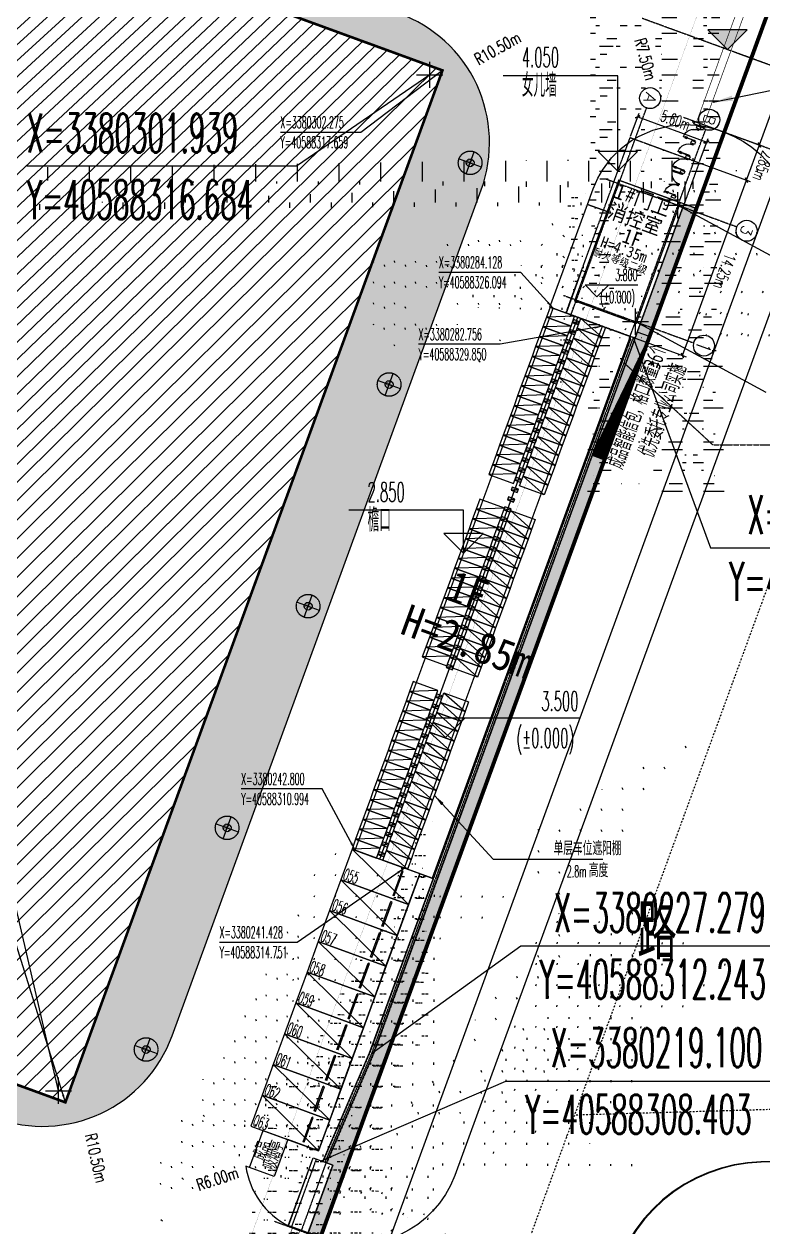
# Model space of a CAD drawing. Extents: x 40587130176 to 40589176181, y 3379490076 to 3381196839.
# Drawn here: x 40588285750 to 40588342097, y 3380214061 to 3380305809 of the extents above; entities that cross this region are included whole.
import ezdxf
from ezdxf.enums import TextEntityAlignment as Align

# ---------------------------------------------------------------- set-up
doc = ezdxf.new("R2010")
doc.units = 0
doc.header["$LTSCALE"] = 10
for name, pattern in [('10平面$0$DOTE', [2.42, 2, -0.2, 0.02, -0.2]), ('CENTER', [50.8, 31.75, -6.35, 6.35, -6.35]), ('DASH', [0.35, 0.25, -0.1]), ('DASHDOT', [25.4, 12.7, -6.35, 0, -6.35]), ('DOTE', [2.42, 2, -0.2, 0.02, -0.2])]:
    doc.linetypes.add(name, pattern=pattern)
for name, color, linetype in [('0-HX', 1, 'Continuous'), ('00绿地$0$A-车位', 253, 'Continuous'), ('10平面$0$A-AXIS-DOTE', 14, '10平面$0$DOTE'), ('A-AXIS-D', 1, 'Continuous'), ('A-AXIS-DOTE', 14, 'DOTE'), ('A-AXIS-DP', 126, 'Continuous'), ('A-Car', 155, 'Continuous'), ('A-CURTAIN', 84, 'Continuous'), ('A-FIRE-TEXT', 61, 'Continuous'), ('A-HATCH-1', 252, 'Continuous'), ('A-LIN-Dot', 163, 'DASH'), ('A-LIN-V', 9, 'Continuous'), ('A-SFCE', 30, 'Continuous'), ('A-建筑提资施工单位', 211, 'Continuous'), ('AS-WALL', 40, 'Continuous'), ('AXIS_TEXT', 7, 'Continuous'), ('DIM_LEAD', 3, 'Continuous'), ('JT-路缘石线', 5, 'Continuous'), ('JT-道路中心线', 1, 'DASHDOT'), ('JT-道路名称', 7, 'Continuous'), ('JT-道路红线', 7, 'Continuous'), ('PUB_TEXT', 7, 'Continuous'), ('建-尺寸', 3, 'Continuous'), ('建-引出', 3, 'Continuous'), ('建-文字', 7, 'Continuous'), ('建-标高', 3, 'Continuous'), ('建筑物控制线', 7, 'Continuous'), ('总-坐标', 3, 'Continuous'), ('总-标高', 3, 'Continuous')]:
    doc.layers.add(name, color=color, linetype=linetype)
doc.styles.add('_TCH_AXIS', font='COMPLEX', dxfattribs={"bigfont": 'GBCBIG'})
doc.styles.add('_TCH_DIM', font='SIMPLEX', dxfattribs={"width": 0.7, "bigfont": 'GBCBIG'})
doc.styles.add('A-DIM', font='SIMPLEX', dxfattribs={"bigfont": 'GBCBIG'})
doc.styles.add('A-DIM_T3', font='SIMPLEX', dxfattribs={"width": 0.6, "bigfont": 'GBCBIG'})
doc.styles.add('A-STANDARD', font='SIMPLEX', dxfattribs={"width": 0.7, "bigfont": 'GBCBIG'})
doc.styles.add('note_txt', font='arial.ttf', dxfattribs={"width": 0.75})
doc.styles.get("Standard").update_dxf_attribs({"font": 'GBENOR', "width": 0.7, "bigfont": 'GBCBIG'})
doc.styles.add('黑体', font='simhei.ttf', dxfattribs={"width": 0.9})
doc.dimstyles.new('A-DIM-300', dxfattribs={"dimscale": 300, "dimtxt": 2.975, "dimasz": 1, "dimexe": 1, "dimexo": 1, "dimgap": 1, "dimtad": 1, "dimlfac": 0.001, "dimzin": 0, "dimdsep": 46, "dimtxsty": 'A-DIM_T3', "dimblk": 'ARCHTICK', "dimcen": 0.09, "dimclrt": 7, "dimazin": 2, "dimtfac": 1, "dimtix": 1, "dimtmove": 2, "dimatfit": 3, "dimfxl": 0, "dimtolj": 1, "dimtzin": 0, "dimarcsym": 0})
pattern_1 = [(20, (440.1, 194.2), (956.276, 2050.7404), [240, -48, 64, -48, 240, -960]), (20, (348.5, 212), (956.276, 2050.7404), [160, -120, 240, -120, 160, -800]), (20, (655.9, 1004.9), (956.276, 2050.7404), [200, -80, 200, -1120]), (20, (-205.4, 1032), (956.276, 2050.7404), [80, -160, 80, -1280]), (110, (-55, 1086.7), (-2050.7404, 956.276), [144, -1456]), (110, (724.4, 348.8), (-2050.7404, 956.276), [160, -1440]), (110, (881.4, 1087), (-2050.7404, 956.276), [160, -1440]), (65, (925.3, 404.9), (-547.2322, 1503.5082), [160, -2102.7417]), (155, (534.4, 262.6), (-1503.5082, -547.2322), [160, -2102.7417]), (83.43495, (877.5, 396), (-547.23223, 1503.5082), [160, -3417.7088]), (95.963757, (799.57, 376.15), (-547.23223, 1503.50819), [160, -6436.969]), (95.963757, (956.55, 1114.36), (-547.23223, 1503.50819), [128, -6468.969]), (95.963757, (-24.93, 1097.67), (-547.23223, 1503.50819), [112, -6484.969]), (124.036243, (649.2, 321.43), (-547.23223, 1503.50819), [160, -6436.969]), (124.036243, (806.2, 1059.64), (-547.23223, 1503.50819), [128, -6468.969]), (124.036243, (-85.07, 1075.8), (-547.23223, 1503.50819), [112, -6484.969]), (136.56505, (576.8, 286.55), (-547.23223, 1503.5082), [160, -3417.7069])]

# ---------------------------------------------------------------- blocks, each defined once
blk = doc.blocks.new('GGRrrrr')
at = {"layer": 'A-CURTAIN'}
h = blk.add_hatch(dxfattribs=at)
h.set_pattern_fill('草坪或沼泽', color=256, scale=400, angle=20)
h.set_pattern_definition(pattern_1)
h.paths.add_polyline_path([(1393117, 618301), (1393293, 540880), (1330517, 532867), (1241738, 527103), (1161599, 521246), (1240383, 783372), (1244595, 797110), (1261186, 852563), (1335771, 847453), (1355485, 842595), (1380777, 840862), (1392640, 828900), (1392845, 738250), (1391845, 738248), (1391806, 755448), (1391306, 755447), (1391786, 764448), (1391641, 828487), (1380333, 839890), (1355330, 841603), (1335616, 846462), (1261915, 851511), (1245552, 796820), (1241340, 783081), (1162975, 522349), (1241669, 528100), (1330421, 533862), (1392291, 541761), (1392117, 618299)])
h.paths.add_polyline_path([(1393076, 636451), (1392076, 636448), (1392063, 641998), (1391564, 641997), (1392042, 650998), (1391887, 720048), (1392887, 720051)])
h = blk.add_hatch(dxfattribs=at)
h.set_pattern_fill('草坪或沼泽', color=256, scale=400, angle=20)
h.set_pattern_definition([(20, (440.1, 194.2), (956.276, 2050.7404), [240, -48, 64, -48, 240, -960]), (20, (348.5, 212), (956.276, 2050.7404), [160, -120, 240, -120, 160, -800]), (20, (655.9, 1004.9), (956.276, 2050.7404), [200, -80, 200, -1120]), (20, (-205.4, 1032), (956.276, 2050.7404), [80, -160, 80, -1280]), (110, (-55, 1086.7), (-2050.7404, 956.276), [144, -1456]), (110, (724.4, 348.8), (-2050.7404, 956.276), [160, -1440]), (110, (881.4, 1087), (-2050.7404, 956.276), [160, -1440]), (65, (925.3, 404.9), (-547.2322, 1503.5082), [160, -2102.7417]), (155, (534.4, 262.6), (-1503.5082, -547.2322), [160, -2102.7417]), (83.43495, (877.5, 396), (-547.23223, 1503.5082), [160, -3417.7088]), (95.963757, (799.57, 376.15), (-547.23223, 1503.50819), [160, -6436.969]), (95.963757, (956.55, 1114.36), (-547.23223, 1503.50819), [128, -6468.969]), (95.963757, (-24.93, 1097.67), (-547.23223, 1503.50819), [112, -6484.969]), (124.036243, (649.2, 321.43), (-547.23223, 1503.50819), [160, -6436.969]), (124.036243, (806.2, 1059.64), (-547.23223, 1503.50819), [128, -6468.969]), (124.036243, (-85.07, 1075.8), (-547.23223, 1503.50819), [112, -6484.969]), (136.56505, (576.8, 286.55), (-547.23223, 1503.5082), [160, -3417.7069])])
edge = h.paths.add_edge_path()
edge.add_line((1391003, 755446), (1391034, 755969))
edge.add_line((1391034, 755969), (1391485, 764440))
edge.add_line((1391485, 764440), (1391241, 828322))
edge.add_line((1391241, 828322), (1380155, 839501))
edge.add_line((1380155, 839501), (1355268, 841206))
edge.add_line((1355268, 841206), (1335554, 846065))
edge.add_line((1335554, 846065), (1262206, 851090))
edge.add_line((1262206, 851090), (1173161, 554852))
edge.add_line((1173161, 554852), (1173522, 554880))
edge.add_line((1173522, 554880), (1259299, 840247))
edge.add_line((1259299, 840247), (1260664, 840250))
edge.add_line((1260664, 840250), (1260651, 845748))
edge.add_line((1260651, 845748), (1335651, 845918))
edge.add_line((1335651, 845918), (1335664, 840421))
edge.add_line((1335664, 840421), (1342663, 840437))
edge.add_line((1342663, 840437), (1342657, 843434))
edge.add_line((1342657, 843434), (1345657, 843441))
edge.add_line((1345657, 843441), (1345664, 840444))
edge.add_line((1345664, 840444), (1365660, 840489))
edge.add_line((1365660, 840489), (1374552, 839873))
edge.add_arc((1367358, 824128), 17311, 5.58026, 65.44235, ccw=False)
edge.add_line((1384586, 825812), (1385553, 825812))
edge.add_line((1385553, 825812), (1390247, 825823))
edge.add_line((1390247, 825823), (1390405, 755445))
edge.add_line((1390405, 755445), (1391003, 755446))
h = blk.add_hatch(dxfattribs=at)
h.set_pattern_fill('草坪或沼泽', color=256, scale=400, angle=20)
h.set_pattern_definition(pattern_1)
edge = h.paths.add_edge_path()
edge.add_arc((1358470, 639473), 3001, 181.0991, 270.12457)
edge.add_line((1358477, 636472), (1366676, 636491))
edge.add_arc((1366652, 646991), 10500, 270.12997, 0.12997)
edge.add_line((1377152, 647014), (1376996, 715714))
edge.add_arc((1366496, 715690), 10500, 0.12997, 90.12997)
edge.add_line((1366473, 726190), (1358273, 726172))
edge.add_arc((1358280, 723171), 3001, 90.13576, 179.16125)
edge.add_line((1355280, 723215), (1371080, 723251))
edge.add_line((1371080, 723251), (1371270, 639451))
edge.add_line((1371270, 639451), (1355470, 639415))
h = blk.add_hatch(dxfattribs=at)
h.set_pattern_fill('草坪或沼泽', color=256, scale=400, angle=20)
h.set_pattern_definition(pattern_1)
h.paths.add_polyline_path([(1386312, 709135), (1385011, 709132), (1384992, 717482), (1386593, 717486), (1386604, 712588), (1386304, 712587)])
h = blk.add_hatch(dxfattribs=at)
h.set_pattern_fill('草坪或沼泽', color=256, scale=400, angle=20)
h.set_pattern_definition(pattern_1)
edge = h.paths.add_edge_path()
edge.add_arc((1391170, 642458), 6012, 208.01, 263.36815)
edge.add_line((1390476, 636486), (1390464, 641995))
edge.add_line((1390464, 641995), (1391264, 641997))
edge.add_line((1391264, 641997), (1391743, 651004))
edge.add_line((1391743, 651004), (1391711, 665148))
edge.add_line((1391711, 665148), (1390611, 665145))
edge.add_line((1390611, 665145), (1390662, 642645))
edge.add_line((1390662, 642645), (1388162, 642639))
edge.add_line((1388162, 642639), (1388169, 639639))
edge.add_line((1388169, 639639), (1385862, 639634))
at = {"layer": 'A-HATCH-1'}
h = blk.add_hatch(dxfattribs=at)
h.set_pattern_fill('EARTH', color=256, scale=500, angle=20.20026)
h.set_pattern_definition([(20.200256636, (-36923192475.8, -17186905227.2), (941.687654134, 2038.022782515), [1587.5, -1587.5]), (20.200256636, (-36923192681.4, -17186904668.5), (941.687654134, 2038.022782515), [1587.5, -1587.5]), (20.200256636, (-36923192887, -17186904109.8), (941.687654134, 2038.022782515), [1587.5, -1587.5]), (110.200256636, (-36923192769.2, -17186903855), (-2038.022782515, 941.687654134), [1587.5, -1587.5]), (110.200256636, (-36923192210.5, -17186903649.5), (-2038.022782515, 941.687654134), [1587.5, -1587.5]), (110.200256636, (-36923191651.8, -17186903443.9), (-2038.022782515, 941.687654134), [1587.5, -1587.5])])
h.paths.add_polyline_path([(1384992, 717482), (1384990, 718732), (1385043, 719640), (1385156, 720323), (1385486, 721434), (1385938, 722400), (1386458, 723206), (1386875, 723723), (1387699, 724520), (1388780, 725268), (1389896, 725787), (1391022, 726105), (1392078, 726238), (1392872, 726240), (1392887, 720051), (1386587, 720036), (1386593, 717486)])
at = {"layer": 'A-CURTAIN'}
blk.add_lwpolyline([(1355470, 639415, 0.409241), (1358477, 636472), (1366676, 636491, 0.414214), (1377152, 647014), (1376996, 715714, 0.414214), (1366473, 726190), (1358273, 726172, 0.409241), (1355280, 723215), (1371080, 723251), (1371270, 639451)], format="xyb", close=True, dxfattribs=at)
for points in [[(1393076, 636451), (1392076, 636448), (1392063, 641998), (1391564, 641997), (1392042, 650998), (1391887, 720048), (1392887, 720051)], [(1386312, 709135), (1385011, 709132), (1384992, 717482), (1386593, 717486), (1386604, 712588), (1386304, 712587)]]:
    blk.add_lwpolyline(points, close=True, dxfattribs=at)
blk.add_lwpolyline([(1385862, 639634, 0.246355), (1390476, 636486), (1390464, 641995), (1391264, 641997), (1391743, 651004), (1391711, 665148), (1390611, 665145), (1390662, 642645), (1388162, 642639), (1388169, 639639), (1385862, 639634)], format="xyb", dxfattribs=at)
at = {"layer": 'A-HATCH-1'}
blk.add_lwpolyline([(1384992, 717482), (1384990, 718732), (1385043, 719640), (1385156, 720323), (1385486, 721434), (1385938, 722400), (1386458, 723206), (1386875, 723723), (1387699, 724520), (1388780, 725268), (1389896, 725787), (1391022, 726105), (1392078, 726238), (1392872, 726240), (1392887, 720051), (1386587, 720036), (1386593, 717486)], close=True, dxfattribs=at)
blk = doc.blocks.new('建筑-停车位-2400x5300')
blk.add_lwpolyline([(-50, 200), (-50, -5300), (2450, -5300), (2450, 200)], close=True)
for points in [[(2450, 200), (-50, -5300)], [(200, -3954), (2200, -3954)], [(200, -4054), (200, -3954)], [(200, -4054), (2200, -4054)], [(2200, -4054), (2200, -3954)]]:
    blk.add_lwpolyline(points)
blk = doc.blocks.new('G$C29A62568')
at = {"layer": 'A-Car', "extrusion": (7.12586e-08, 1.93674e-07, 1), "rotation": 69.79996271005484}
for p in [(40588309406.088257, 3380240605.250135, 3546.928726), (40588308542.841148, 3380238259.018136, 3546.92821), (40588307679.594177, 3380235912.78614, 3546.927694), (40588306816.347412, 3380233566.554037, 3546.927178), (40588305953.100357, 3380231220.322042, 3546.926663), (40588305089.853416, 3380228874.090049, 3546.926147), (40588304226.606369, 3380226527.858053, 3546.925631), (40588303363.359482, 3380224181.626024, 3546.925115), (40588302500.112389, 3380221835.394014, 3546.924599)]:
    blk.add_blockref('建筑-停车位-2400x5300', p, dxfattribs=at)
blk = doc.blocks.new('555555555555555-M')
at = {"layer": 'A-LIN-V'}
h = blk.add_hatch(dxfattribs=at)
h.set_pattern_fill('ANSI31', color=256, scale=0.2, angle=212.69321)
h.set_pattern_definition([(45, (0, 0), (-0.2245064, 0.2245064), [])])
h.paths.add_polyline_path([(-149.819, -516.053), (-149.819, -515.053), (-159.819, -515.053), (-159.819, -516.053)])
blk.add_lwpolyline([(-149.819, -516.053), (-149.819, -515.053), (-159.819, -515.053), (-159.819, -516.053), (-149.819, -516.053)], dxfattribs=at)
at = {"layer": 'PUB_TEXT', "width": 0.7}
for s, height, p in [('成品智能信包，格口数量≥', 1.32222, (-160.096, -517.647)), ('36', 1.3125, (-152.011, -517.647)), ('个', 1.322, (-150.939, -517.647)), ('优先委托专业公司实施', 1.3222, (-158.468, -519.572))]:
    blk.add_text(s, height=height, dxfattribs=at).set_placement(p)
blk = doc.blocks.new('gfctuc')
blk.add_lwpolyline([(2035210, 4060000), (2035210, 4059500), (2035460, 4059500), (2035460, 4060000)], close=True)
blk.add_lwpolyline([(2035210, 4060000), (2035460, 4059500)])
at = {"layer": 'A-FIRE-TEXT', "style": 'note_txt', "width": 0.75}
blk.add_text('充电桩', height=139.2, rotation=270, dxfattribs=at).set_placement((2035260, 4059973))
blk = doc.blocks.new('00绿地$0$G$C40593B0A')
at = {"layer": '00绿地$0$A-车位'}
blk.add_lwpolyline([(-1560, 590), (-760, 590), (-760, -1410), (-1560, -1410)], close=True, dxfattribs=at)
blk.add_lwpolyline([(-760, 590), (-1560, -1410)], dxfattribs=at)
blk = doc.blocks.new('G$CD8C487B3')
at = {"layer": 'A-LIN-V'}
blk.add_lwpolyline([(-830, 1420), (1170, 1420), (1170, -1580), (-830, -1580)], close=True, dxfattribs=at)
at = {"layer": '建-文字', "style": 'A-STANDARD', "width": 0.7}
for s, p in [('成品', (131, -771)), ('吸烟亭', (1076, -1171))]:
    blk.add_text(s, height=1057.8, rotation=90, dxfattribs=at).set_placement(p)
blk = doc.blocks.new('entry01')
at = {"layer": 'A-AXIS-D'}
for points in [[(0, 2.121), (2.121, 0), (0, -2.121)], [(-0.7, -1.25), (-0.3, -1.25), (-0.3, 1.25), (-0.7, 1.25)]]:
    blk.add_hatch(color=20, dxfattribs=at).paths.add_polyline_path(points)
at = {"layer": 'A-AXIS-D', "color": 20}
blk.add_lwpolyline([(0, 2.121), (2.121, 0), (0, -2.121), (0, 2.121)], dxfattribs=at)
blk.add_lwpolyline([(-0.7, -1.25), (-0.3, -1.25), (-0.3, 1.25), (-0.7, 1.25)], close=True, dxfattribs=at)
blk = doc.blocks.new('_ArchTick')
at = {"color": 0, "linetype": 'ByBlock', "const_width": 0.4}
blk.add_lwpolyline([(-0.5, -0.5), (0.5, 0.5)], dxfattribs=at)
blk = doc.blocks.new('*D755')
at = {"layer": 'Defpoints', "color": 0}
for p in [(105697, -705082), (110050, -705082), (105697, -719332)]:
    blk.add_point(p, dxfattribs=at)
at = {"layer": '建-尺寸', "color": 0, "lineweight": -2}
for p, q in [((105997, -705082), (110350, -705082)), ((110050, -719332), (110050, -705082)), ((105997, -719332), (110350, -719332))]:
    blk.add_line(p, q, dxfattribs=at)
at = {"layer": '建-尺寸', "color": 0, "lineweight": -2, "xscale": 300, "yscale": 300, "zscale": 300}
for p, rotation in [((110050, -705082), 90.00000001584644), ((110050, -719332), 270.0000000158465)]:
    blk.add_blockref('_ArchTick', p, dxfattribs=dict(at, rotation=rotation))
at = {"layer": '建-尺寸', "color": 7, "insert": (110875, -712207), "char_height": 892.5, "attachment_point": 5, "rotation": 270, "style": 'A-DIM_T3'}
blk.add_mtext('\\A1;14.25m', dxfattribs=at)
blk = doc.blocks.new('*D756')
at = {"layer": 'Defpoints', "color": 0}
for p in [(105697, -702232), (110050, -702232), (105697, -705082)]:
    blk.add_point(p, dxfattribs=at)
at = {"layer": '建-尺寸', "color": 0, "lineweight": -2}
for p, q in [((105997, -702232), (110350, -702232)), ((110050, -705082), (110050, -702232)), ((105997, -705082), (110350, -705082))]:
    blk.add_line(p, q, dxfattribs=at)
at = {"layer": '建-尺寸', "color": 0, "lineweight": -2, "xscale": 300, "yscale": 300, "zscale": 300}
for p, rotation in [((110050, -702232), 90.00000001584637), ((110050, -705082), 270.0000000158464)]:
    blk.add_blockref('_ArchTick', p, dxfattribs=dict(at, rotation=rotation))
at = {"layer": '建-尺寸', "color": 7, "insert": (110875, -703657), "char_height": 892.5, "attachment_point": 5, "rotation": 270, "style": 'A-DIM_T3'}
blk.add_mtext('\\A1;2.85m', dxfattribs=at)
blk = doc.blocks.new('*D757')
at = {"layer": 'Defpoints', "color": 0}
for p in [(105697, -696232), (110050, -696232), (105697, -702232)]:
    blk.add_point(p, dxfattribs=at)
at = {"layer": '建-尺寸', "color": 0, "lineweight": -2}
for p, q in [((105997, -696232), (110350, -696232)), ((110050, -702232), (110050, -696232)), ((105997, -702232), (110350, -702232))]:
    blk.add_line(p, q, dxfattribs=at)
at = {"layer": '建-尺寸', "color": 0, "lineweight": -2, "xscale": 300, "yscale": 300, "zscale": 300}
for p, rotation in [((110050, -696232), 90.00000001584642), ((110050, -702232), 270.0000000158464)]:
    blk.add_blockref('_ArchTick', p, dxfattribs=dict(at, rotation=rotation))
at = {"layer": '建-尺寸', "color": 7, "insert": (110875, -699232), "char_height": 892.5, "attachment_point": 5, "rotation": 270, "style": 'A-DIM_T3'}
blk.add_mtext('\\A1;6.00m', dxfattribs=at)
blk = doc.blocks.new('*D758')
at = {"layer": 'Defpoints', "color": 0}
for p in [(105697, -690232), (110050, -690232), (105697, -696232)]:
    blk.add_point(p, dxfattribs=at)
at = {"layer": '建-尺寸', "color": 0, "lineweight": -2}
for p, q in [((105997, -690232), (110350, -690232)), ((110050, -696232), (110050, -690232)), ((105997, -696232), (110350, -696232))]:
    blk.add_line(p, q, dxfattribs=at)
at = {"layer": '建-尺寸', "color": 0, "lineweight": -2, "xscale": 300, "yscale": 300, "zscale": 300}
for p, rotation in [((110050, -690232), 90.00000001584647), ((110050, -696232), 270.0000000158465)]:
    blk.add_blockref('_ArchTick', p, dxfattribs=dict(at, rotation=rotation))
at = {"layer": '建-尺寸', "color": 7, "insert": (110875, -693232), "char_height": 892.5, "attachment_point": 5, "rotation": 270, "style": 'A-DIM_T3'}
blk.add_mtext('\\A1;6.00m', dxfattribs=at)
blk = doc.blocks.new('*D759')
at = {"layer": 'Defpoints', "color": 0}
for p in [(106197, -703400), (100597, -705278), (106197, -705278)]:
    blk.add_point(p, dxfattribs=at)
at = {"layer": '建-尺寸', "color": 0, "lineweight": -2}
for p, q in [((100597, -704978), (100597, -703100)), ((100597, -703400), (106197, -703400)), ((106197, -704978), (106197, -703100))]:
    blk.add_line(p, q, dxfattribs=at)
at = {"layer": '建-尺寸', "color": 0, "lineweight": -2, "xscale": 300, "yscale": 300, "zscale": 300, "rotation": 180}
blk.add_blockref('_ArchTick', (100597, -703400), dxfattribs=at)
at = {"layer": '建-尺寸', "color": 0, "lineweight": -2, "xscale": 300, "yscale": 300, "zscale": 300}
blk.add_blockref('_ArchTick', (106197, -703400), dxfattribs=at)
at = {"layer": '建-尺寸', "color": 7, "insert": (103397, -702654), "char_height": 892.5, "attachment_point": 5, "style": 'A-DIM_T3'}
blk.add_mtext('\\A1;5.60m', dxfattribs=at)
blk = doc.blocks.new('DOOR2DLIB$SYSLIB$00000111')
at = {"color": 0}
for p, q in [((0.459, 0.917), (0.418, 0.917)), ((0.418, 0.917), (0.418, 0.081)), ((0.459, 0.081), (0.459, 0.917)), ((-0.5, -0.002), (-0.5, 0.081)), ((-0.5, 0.081), (-0.459, 0.081)), ((-0.459, 0.081), (-0.459, 0.039)), ((-0.459, 0.039), (-0.418, 0.039)), ((-0.418, 0.039), (-0.418, -0.002)), ((0.418, 0.782), (0.383, 0.782)), ((0.383, 0.782), (0.383, 0.624)), ((0.418, 0.624), (0.383, 0.624)), ((0.418, 0.081), (0.459, 0.081)), ((0.418, 0.039), (0.418, -0.002)), ((0.459, 0.039), (0.418, 0.039)), ((0.494, 0.782), (0.459, 0.782)), ((0.494, 0.624), (0.459, 0.624)), ((0.459, 0.081), (0.459, 0.039)), ((0.5, 0.081), (0.459, 0.081)), ((0.494, 0.782), (0.494, 0.624)), ((0.5, -0.002), (0.5, 0.081)), ((-0.418, -0.002), (-0.5, -0.002)), ((-0.5, -0.002), (-0.5, -0.002)), ((0.418, -0.002), (0.5, -0.002)), ((0.5, -0.002), (0.5, -0.002))]:
    blk.add_line(p, q, dxfattribs=at)
blk.add_arc((0.418, 0.081), 0.836, 90, 182.82638, dxfattribs=at)
blk = doc.blocks.new('55555555555555555555555555555')
at = {"layer": '建-文字', "style": 'A-STANDARD', "width": 0.494118}
for s, p in [('055', (40588310013, 3380240592)), ('056', (40588309155, 3380238244)), ('057', (40588308297, 3380235896)), ('058', (40588307440, 3380233548)), ('059', (40588306582, 3380231199)), ('060', (40588305724, 3380228851)), ('061', (40588304866, 3380226503)), ('062', (40588304008, 3380224155)), ('063', (40588303150, 3380221807))]:
    blk.add_text(s, height=892.5, rotation=339.92971, dxfattribs=at).set_placement(p)
blk = doc.blocks.new('G$C8544DC05')
at = {"layer": 'A-AXIS-DOTE'}
for points in [[(0, -1.95), (0, -1.05)], [(-0.45, -1.5), (0.45, -1.5)]]:
    blk.add_lwpolyline(points, dxfattribs=at)
at = {"layer": 'A-LIN-V', "linetype": 'DASH', "ltscale": 0.001}
blk.add_circle((0, -1.5), 0.45, dxfattribs=at)
at = {"layer": 'A-LIN-V'}
blk.add_circle((0, -1.5), 0.15, dxfattribs=at)
at = {"layer": '建-文字', "style": 'A-STANDARD', "width": 0.7}
blk.add_text('路灯', height=0.1763, dxfattribs=at).set_placement((-0.121, -1.58))
blk = doc.blocks.new('66666666666666666666')
at = {"layer": 'DIM_LEAD'}
blk.add_hatch(color=256, dxfattribs=at).paths.add_polyline_path([(105616.667, -700380), (106997.278, -699760.393), (106786.705, -699420.307)], flags=17)
at = {"layer": 'A-AXIS-D'}
for centre in [(100997.131, -701734.923), (105797.131, -701734.923), (111381.887, -708712.04), (111331.887, -718057.04)]:
    blk.add_circle(centre, 800, dxfattribs=at)
at = {"layer": 'A-AXIS-DOTE'}
for p, q in [((117391.352, -696232.039), (98332.869, -696232.039)), ((100997.131, -719489.923), (100997.131, -702480)), ((105797.131, -719489.923), (105797.131, -702480)), ((99963.932, -708682.039), (110582.449, -708682.039)), ((99963.932, -718132.039), (110535.41, -718132.039))]:
    blk.add_line(p, q, dxfattribs=at)
at = {"layer": 'A-LIN-Dot'}
blk.add_lwpolyline([(100597.131, -719332.039), (100597.131, -705082.039), (106197.131, -705082.039), (106197.131, -719332.039)], close=True, dxfattribs=at)
at = {"layer": 'A-LIN-V'}
blk.add_lwpolyline([(105697.131, -690231.704), (104797.131, -690231.704)], dxfattribs=at)
at = {"layer": 'A-LIN-V', "linetype": 'DASH', "ltscale": 2, "const_width": 50}
for points in [[(104946.667, -690231.704), (104946.667, -702231.704)], [(105546.667, -690231.704), (105546.667, -702231.704)]]:
    blk.add_lwpolyline(points, dxfattribs=at)
at = {"layer": 'A-LIN-V'}
for points in [[(104797.131, -702431.704), (104797.131, -702231.704), (105697.131, -702231.704), (105697.131, -702431.704)], [(105097.131, -702681.704), (105097.131, -702481.704), (105397.131, -702481.704), (105397.131, -702681.704)], [(105097.131, -703881.704), (105097.131, -703681.704), (105397.131, -703681.704), (105397.131, -703881.704)], [(105097.131, -705081.704), (105097.131, -704881.704), (105397.131, -704881.704), (105397.131, -705081.704)], [(105097.131, -706281.704), (105097.131, -706081.704), (105397.131, -706081.704), (105397.131, -706281.704)], [(105097.131, -708281.704), (105097.131, -708081.704), (105397.131, -708081.704), (105397.131, -708281.704)]]:
    blk.add_lwpolyline(points, close=True, dxfattribs=at)
at = {"layer": 'AS-WALL', "color": 20, "const_width": 100}
blk.add_lwpolyline([(100897.131, -708431.697), (105897.131, -708431.697), (105897.131, -718231.697), (100897.131, -718231.697)], close=True, dxfattribs=at)
at = {"layer": 'DIM_LEAD'}
for p, q in [((105616.667, -700380), (111333.944, -696840)), ((111333.944, -696840), (121626.323, -696840))]:
    blk.add_line(p, q, dxfattribs=at)
at = {"layer": 'A-AXIS-D', "xscale": -999.9999999999998, "yscale": 1000, "zscale": 1000, "rotation": 0.1495342307373651}
blk.add_blockref('entry01', (114031.352, -696232.039), dxfattribs=at)
at = {"layer": 'A-LIN-V', "zscale": 100}
for p, xscale, yscale, rotation in [((105310.287, -703181.704), 1000.000008912118, -1000.000008912118, 270.0000007138132), ((105310.287, -704381.155), 1001.098882521298, -1001.098882521298, 270.0000005714799), ((105310.287, -705581.872), 999.664715706611, -999.664715706611, 270.0000004354633), ((105310.287, -706731.704), 899.999995989863, 899.999995989863, 89.9999995548852), ((105310.287, -707631.704), 900.0000175571807, -900.0000175571807, 270.0000005736524)]:
    blk.add_blockref('DOOR2DLIB$SYSLIB$00000111', p, dxfattribs=dict(at, xscale=xscale, yscale=yscale, rotation=rotation))
at = {"layer": 'A-AXIS-DP', "color": 7, "style": 'A-DIM_T3', "width": 0.6}
blk.add_text('1', height=1120, rotation=269.99999993, dxfattribs=at).set_placement((110791.538, -717877.313))
at = {"layer": 'AXIS_TEXT', "style": '_TCH_AXIS'}
for s, rotation, width, p, p2 in [('A', 270.00000186, 0.944444, (100561.874, -701382.572), (100561.874, -702087.274)), ('B', 270.00000062, 1, (105361.874, -701382.572), (105361.874, -702087.274)), ('3', 270.00000062, 1.214286, (110933.501, -708359.133), (110933.501, -709063.835))]:
    blk.add_text(s, height=870.514, rotation=rotation, dxfattribs=dict(at, width=width)).set_placement(p, p2, align=Align.FIT)
at = {"layer": 'DIM_LEAD', "color": 7, "style": '_TCH_DIM', "width": 0.7}
blk.add_text('移动门轨道', height=1762.963, dxfattribs=at).set_placement((117134.657, -696315))
at = {"layer": '建-文字', "style": '黑体', "width": 0.9}
for s, height, p in [('#', 1143.058, (101776.487, -709764.874)), ('门卫', 1143.0579, (102516.264, -709764.874)), ('消控室', 1143.0579, (100977.955, -711361.523)), ('1F', 1143.0579, (102667.685, -712786.262)), ('H=4.35m', 857.2935, (101248.394, -713692.325)), ('耐火等级二级', 571.529, (100938.388, -714473.392))]:
    blk.add_text(s, height=height, dxfattribs=at).set_placement(p)
at = {"layer": '建-尺寸'}
for base, p1, p2, picture, middle in [((110049.98, -690231.704), (105697.132, -696232.039), (105697.132, -690231.704), '*D758', (110874.98, -693231.871)), ((110049.98, -696232.039), (105697.132, -702231.704), (105697.132, -696232.039), '*D757', (110874.98, -699231.871)), ((110049.98, -702231.704), (105697.132, -705082.039), (105697.132, -702231.704), '*D756', (110874.98, -703656.872)), ((110049.98, -705082.039), (105697.132, -719331.697), (105697.132, -705082.039), '*D755', (110874.98, -712206.868))]:
    dim = blk.add_linear_dim(base=base, p1=p1, p2=p2, angle=90.00000002, dimstyle='A-DIM-300', override={"dimpost": 'm'}, dxfattribs=at)
    dim.commit()
    dim.dimension.update_dxf_attribs({"geometry": picture, "text_midpoint": middle, "dimtype": 161, "text_rotation": 270.00000002})
dim = blk.add_aligned_dim(p1=(100597.131, -705277.961), p2=(106196.662, -705277.961), distance=1877.961, dimstyle='A-DIM-300', override={"dimpost": 'm'}, dxfattribs=at)
dim.commit()
dim.dimension.update_dxf_attribs({"geometry": '*D759', "text_midpoint": (103396.897, -702653.75)})
blk = doc.blocks.new('00总图-C')
at = {"layer": 'A-AXIS-DOTE'}
blk.add_hatch(color=8, dxfattribs=at).paths.add_polyline_path([(40588331496.716362, 3380279976.585305), (40588332462.636139, 3380278811.682229), (40588332734.106987, 3380279105.456936)], flags=17)
at = {"layer": 'A-HATCH-1'}
h = blk.add_hatch(dxfattribs=at)
h.set_pattern_fill('ANSI31', color=8, scale=600)
h.set_pattern_definition([(45, (0, 0), (-673.51920908, 673.51920908), [])])
h.paths.add_polyline_path([(40588140496.068047, 3380277785.006165), (40588146540.460449, 3380294328.662395), (40588189424.896797, 3380349126.363404), (40588317658.966476, 3380302274.746078), (40588288901.096779, 3380223563.724436)])
at = {"layer": '建-引出'}
blk.add_hatch(color=8, dxfattribs=at).paths.add_polyline_path([(40588317044.70842, 3380246977.468142), (40588317565.584137, 3380246233.76891), (40588317742.243301, 3380246396.223651)], flags=17)
at = {"layer": '建-标高'}
blk.add_hatch(color=8, dxfattribs=at).paths.add_polyline_path([(40588339402.667053, 3380303859.118065), (40588340902.667053, 3380305359.118065), (40588337902.667053, 3380305359.118065)], flags=17)
at = {"layer": '总-坐标'}
for points in [[(40588317658.966476, 3380302274.746077), (40588317132.349541, 3380301976.292339), (40588317228.944122, 3380301848.740439)], [(40588326093.571587, 3380284128.084446), (40588325752.773293, 3380284628.340931), (40588325633.607353, 3380284521.572597)], [(40588329850.450684, 3380282755.610234), (40588329245.666389, 3380282730.39125), (40588329273.401817, 3380282572.813504)], [(40588310993.973373, 3380242800.101885), (40588310779.222137, 3380243366.036456), (40588310638.444572, 3380243289.999122)], [(40588314750.852463, 3380241427.627673), (40588314212.190788, 3380241151.505159), (40588314303.355171, 3380241020.017305)], [(40588288901.096718, 3380223563.724452), (40588288798.870087, 3380224160.339696), (40588288646.122932, 3380224112.712977)]]:
    blk.add_hatch(color=8, dxfattribs=at).paths.add_polyline_path(points, flags=17)
at = {"color": 8, "linetype": 'DASH', "ltscale": 3, "const_width": 300}
blk.add_lwpolyline([(40588374373.70446, 3380393980.898591), (40588367371.557808, 3380409302.927993), (40588344233.506393, 3380419662.492842), (40588327409.831779, 3380431029.725266), (40588259176.227432, 3380461579.853973), (40588224457.898903, 3380415266.100388), (40588215760.938667, 3380403827.430825), (40588051310.197769, 3380185028.900704), (40588128542.398903, 3380162853.200386), (40588213851.098892, 3380137607.100389), (40588275532.998894, 3380123451.400389)], close=True, dxfattribs=at)
at = {"layer": '0-HX', "color": 8, "linetype": 'CENTER', "ltscale": 0.2}
blk.add_line((40588275533, 3380123451.4), (40588374373.705582, 3380393980.898193), dxfattribs=at)
blk.add_lwpolyline([(40588374373.70446, 3380393980.898591), (40588367371.557808, 3380409302.927993), (40588344233.506393, 3380419662.492842), (40588327409.831779, 3380431029.725266), (40588259176.227432, 3380461579.853973), (40588224457.898903, 3380415266.100388), (40588215760.938667, 3380403827.430825), (40588051310.197769, 3380185028.900704), (40588128542.398903, 3380162853.200386), (40588213851.098892, 3380137607.100389), (40588275532.998894, 3380123451.400389)], close=True, dxfattribs=at)
at = {"layer": '10平面$0$A-AXIS-DOTE', "color": 8, "ltscale": 2}
for points in [[(40588336034.60408, 3380298701.74975), (40588375614.711166, 3380284240.756378)], [(40588304841.98941, 3380214492.363115), (40588360812.398743, 3380194043.00666)]]:
    blk.add_lwpolyline(points, dxfattribs=at)
at = {"layer": 'A-AXIS-DOTE', "color": 8}
for p, q in [((40588331496.716362, 3380279976.585305), (40588338267.338463, 3380273720)), ((40588338267.338463, 3380273720), (40588346950, 3380273720))]:
    blk.add_line(p, q, dxfattribs=at)
blk.add_lwpolyline([(40588332198.727592, 3380281898.007923), (40588312243.107407, 3380227278.967361), (40588308684.930153, 3380218997.135206)], dxfattribs=at)
at = {"layer": 'A-LIN-V', "color": 8, "elevation": 3538.286351}
blk.add_lwpolyline([(40588312872.306419, 3380242113.973517), (40588327971.903923, 3380283441.956375)], dxfattribs=at)
at = {"layer": 'A-LIN-V', "color": 8}
for points in [[(40588330085.268799, 3380282669.817246), (40588331963.813469, 3380281983.471905), (40588316864.216026, 3380240655.489169), (40588314985.672546, 3380241341.834076)], [(40588309295.511497, 3380218774.221718), (40588307408.007477, 3380213608.075143), (40588305905.171753, 3380214157.151413), (40588307792.618042, 3380219323.140048), (40588309295.511497, 3380218774.221715)]]:
    blk.add_lwpolyline(points, dxfattribs=at)
at = {"layer": 'A-LIN-V', "color": 8, "linetype": 'DASH'}
for points in [[(40588308027.445297, 3380219237.371496), (40588306139.990021, 3380214071.358175)], [(40588308778.892036, 3380218962.91233), (40588306891.407913, 3380213796.820033)]]:
    blk.add_lwpolyline(points, dxfattribs=at)
at = {"layer": 'A-SFCE', "color": 8, "linetype": 'DASH'}
for points in [[(40588332013.806686, 3380281828.972494), (40588312103.650391, 3380227334.367696), (40588308546.961853, 3380219056.501135)], [(40588332295.588387, 3380281726.020692), (40588312382.57338, 3380227223.591549), (40588308822.596359, 3380218938.071333)]]:
    blk.add_lwpolyline(points, dxfattribs=at)
at = {"layer": 'AS-WALL', "color": 8}
for points, const_width in [([(40588140496.068047, 3380277785.006165), (40588146540.460449, 3380294328.662395), (40588189424.896797, 3380349126.363404), (40588317658.966476, 3380302274.746078), (40588288901.096779, 3380223563.724436)], 200), ([(40588326093.361359, 3380284128.300979), (40588329850.450684, 3380282755.610234), (40588314750.85112, 3380241427.628277), (40588310993.761803, 3380242800.319022)], 100)]:
    blk.add_lwpolyline(points, close=True, dxfattribs=dict(at, const_width=const_width))
at = {"layer": 'JT-路缘石线', "color": 8, "ltscale": 10}
for points in [[(40588338955.741043, 3380297634.482746), (40588339147.485184, 3380297564.423755, -0.4142126471), (40588343916.259033, 3380287304.872298), (40588318590.11734, 3380217986.577619, -0.4142133502), (40588308330.562752, 3380213217.778307), (40588308330.11805, 3380213217.940784)], [(40588495364.21122, 3380223385.019214), (40588341926.784317, 3380219018.499553), (40588340907.784309, 3380218945.999553), (40588339898.684319, 3380218787.099553), (40588338906.684319, 3380218542.999553), (40588337939.084312, 3380218215.399553), (40588337002.884323, 3380217806.699553), (40588336104.784317, 3380217319.799553), (40588335251.384323, 3380216758.399553), (40588334448.784317, 3380216126.399553), (40588333702.884323, 3380215428.399553), (40588333019.08432, 3380214669.499553), (40588332402.184319, 3380213855.199553), (40588331856.784317, 3380212991.399553), (40588331386.884323, 3380212084.399553), (40588330995.784317, 3380211140.699553), (40588297068.926453, 3380118282.0975, 0.4479412449), (40588298478.815437, 3380115651.436387), (40588299235.457092, 3380115469.056357)], [(40588495364.21122, 3380223357.393833), (40588341972.408302, 3380218992.172538), (40588340953.408302, 3380218919.672539), (40588339944.308296, 3380218760.772538), (40588338952.308296, 3380218516.672539), (40588337984.708313, 3380218189.072539), (40588337048.508301, 3380217780.372539), (40588336150.408302, 3380217293.472538), (40588335297.008308, 3380216732.072539), (40588334494.408302, 3380216100.072538), (40588333748.508301, 3380215402.072539), (40588333064.708313, 3380214643.172538), (40588332447.808296, 3380213828.872539), (40588331902.408302, 3380212965.072539), (40588331432.508308, 3380212058.072538), (40588331041.40831, 3380211114.372539), (40588297114.55043, 3380118255.770486, 0.4479412449), (40588298524.439423, 3380115625.109372), (40588299281.081078, 3380115442.729343)]]:
    blk.add_lwpolyline(points, format="xyb", dxfattribs=at)
at = {"layer": 'JT-道路中心线', "color": 8, "flags": 128}
for points in [[(40588430262.167503, 3380502157.2), (40588425749.799988, 3380490884.7), (40588402255.800003, 3380426580.9), (40588289449.662804, 3380117827.81713)], [(40588495364.21122, 3380227359.38366), (40588327781.008301, 3380222590.272538)]]:
    blk.add_lwpolyline(points, dxfattribs=at)
at = {"layer": 'JT-道路红线', "color": 8}
blk.add_lwpolyline([(40588279663.927422, 3380120186.559477), (40588379774.601807, 3380394192.024467), (40588371135.524261, 3380413095.970189), (40588346673, 3380424048.539261), (40588329849.325447, 3380435415.771638), (40588230874.099991, 3380479729.8), (40588213435.800003, 3380475126.9)], dxfattribs=at)
at = {"layer": '建-尺寸', "color": 8}
for points in [[(40588323975.720398, 3380304202.315465, 0, 0, 0), (40588320354.768806, 3380302189.449663, 198, 0, 0), (40588319830.349838, 3380301897.928228, 0, 0, 0)], [(40588331981.606178, 3380304247.508982, 0, 0, 0), (40588333609.742371, 3380298387.134936, 198, 0, 0), (40588333770.351997, 3380297809.030665, 0, 0, 0)], [(40588290881.810112, 3380217211.026119, 0, 0, 0), (40588289890.884827, 3380221531.178518, 198, 0, 0), (40588289756.744621, 3380222115.991655, 0, 0, 0)], [(40588299426.750214, 3380216527.017501, 0, 0, 0), (40588302246.211937, 3380217462.162277, 198, 0, 0), (40588302815.70462, 3380217651.048722, 0, 0, 0)]]:
    blk.add_lwpolyline(points, format="xyseb", dxfattribs=at)
at = {"layer": '建-引出', "color": 8}
for p, q in [((40588317044.70842, 3380246977.468142), (40588321530, 3380242100)), ((40588321530, 3380242100), (40588329900, 3380242100))]:
    blk.add_line(p, q, dxfattribs=at)
at = {"layer": '建-标高', "color": 8}
for p, q in [((40588339402.667053, 3380303859.118065), (40588337902.667053, 3380305359.118065)), ((40588340902.667053, 3380305359.118065), (40588337902.667053, 3380305359.118065)), ((40588339402.667053, 3380303859.118065), (40588340902.667053, 3380305359.118065)), ((40588331031.810944, 3380301868.286373), (40588322289.606712, 3380301868.286373)), ((40588331031.810944, 3380294583.99063), (40588331031.810944, 3380301868.286373)), ((40588331031.810944, 3380294583.99063), (40588329531.810944, 3380296083.99063)), ((40588332531.810944, 3380296083.99063), (40588329531.810944, 3380296083.99063)), ((40588331031.810944, 3380294583.99063), (40588332531.810944, 3380296083.99063)), ((40588319267.088173, 3380268725.823837), (40588310524.883926, 3380268725.823837)), ((40588319267.088173, 3380265444.620367), (40588319267.088173, 3380268725.823837)), ((40588319267.088173, 3380265444.620367), (40588317767.088173, 3380266944.620367)), ((40588320767.088173, 3380266944.620367), (40588317767.088173, 3380266944.620367)), ((40588319267.088173, 3380265444.620367), (40588320767.088173, 3380266944.620367))]:
    blk.add_line(p, q, dxfattribs=at)
at = {"layer": '建筑物控制线', "color": 8, "linetype": 'CENTER', "ltscale": 0.2, "const_width": 10}
blk.add_lwpolyline([(40588368973.080139, 3380393769.17734), (40588363607.592484, 3380405509.885407), (40588341794.013901, 3380415276.44603), (40588324970.339287, 3380426643.678454), (40588260780.113136, 3380455383.471544), (40588228448.403282, 3380412253.433139), (40588219749.531761, 3380400812.249756), (40588059670.64772, 3380187830.390625), (40588129941.801353, 3380167653.417532), (40588215120.956734, 3380142445.654731), (40588272350.83876, 3380129311.671485)], close=True, dxfattribs=at)
at = {"layer": '总-坐标', "color": 8}
for p, q in [((40588317658.966476, 3380302274.746077), (40588311420, 3380297550)), ((40588311420, 3380297550), (40588305298.5, 3380297550)), ((40588323637.661613, 3380286869.167167), (40588317377.561607, 3380286869.167167)), ((40588326093.571587, 3380284128.084446), (40588323637.661613, 3380286869.167167)), ((40588329850.450684, 3380282755.610234), (40588322067.598747, 3380281385.742161)), ((40588322067.598747, 3380281385.742161), (40588315830.598747, 3380281385.742161)), ((40588308471.789726, 3380247469.740585), (40588302304.089729, 3380247469.740585)), ((40588310993.973373, 3380242800.101885), (40588308471.789726, 3380247469.740585)), ((40588314750.852463, 3380241427.627673), (40588306588.612671, 3380235768.507788)), ((40588288901.096718, 3380223563.724452), (40588285170, 3380235530)), ((40588306588.612671, 3380235768.507788), (40588300651.912666, 3380235768.507788))]:
    blk.add_line(p, q, dxfattribs=at)
at = {"layer": '总-标高', "color": 8}
for p, q in [((40588329437.861732, 3380285009.831758), (40588328537.861732, 3380285909.831758)), ((40588328537.861732, 3380285909.831758), (40588332565.844337, 3380285909.831758)), ((40588329437.861732, 3380285009.831758), (40588330337.861732, 3380285909.831758)), ((40588317886.114517, 3380251397.02967), (40588316386.114517, 3380252897.02967)), ((40588316386.114517, 3380252897.02967), (40588328086.114517, 3380252897.02967)), ((40588317886.114517, 3380251397.02967), (40588319386.114517, 3380252897.02967))]:
    blk.add_line(p, q, dxfattribs=at)
at = {"color": 8}
for name, p, rotation in [('GGRrrrr', (40586781172.12674, 3380096947.084455), 339.7997433640027), ('gfctuc', (40591442574.13208, 3376978137.12462), 69.9297110723398), ('gfctuc', (40591442299.593948, 3376977385.706763), 69.9297110723398), ('gfctuc', (40591442025.055794, 3376976634.288905), 69.9297110723398), ('gfctuc', (40591441475.979446, 3376975131.453186), 69.9297110723398), ('gfctuc', (40591441750.517616, 3376975882.871046), 69.9297110723398), ('gfctuc', (40591441201.441299, 3376974380.035328), 69.9297110723398), ('gfctuc', (40591440926.903137, 3376973628.61747), 69.9297110723398), ('gfctuc', (40591440652.364967, 3376972877.19961), 69.9297110723398), ('gfctuc', (40591440377.82682, 3376972125.781752), 69.9297110723398), ('gfctuc', (40591439828.750488, 3376970622.946035), 69.9297110723398), ('gfctuc', (40591440103.288643, 3376971374.363894), 69.9297110723398), ('gfctuc', (40591439554.212357, 3376969871.528178), 69.9297110723398), ('gfctuc', (40591439279.674187, 3376969120.110319), 69.9297110723398), ('gfctuc', (40591439005.136017, 3376968368.69246), 69.9297110723398), ('gfctuc', (40591438730.597847, 3376967617.274601), 69.9297110723398), ('gfctuc', (40591438181.521553, 3376966114.438884), 69.9297110723398), ('gfctuc', (40591438456.059708, 3376966865.856743), 69.9297110723398), ('gfctuc', (40591437906.983383, 3376965363.021024), 69.9297110723398), ('gfctuc', (40591437632.445229, 3376964611.603166), 69.9297110723398), ('gfctuc', (40591437357.907051, 3376963860.185308), 69.9297110723398), ('gfctuc', (40591436808.830742, 3376962357.349591), 69.9297110723398), ('gfctuc', (40591437083.368874, 3376963108.767448), 69.9297110723398), ('gfctuc', (40591436534.29258, 3376961605.931733), 69.9297110723398), ('gfctuc', (40591436259.75441, 3376960854.513874), 69.9297110723398), ('gfctuc', (40591435985.21624, 3376960103.096014), 69.9297110723398), ('gfctuc', (40591435710.678093, 3376959351.678156), 69.9297110723398), ('gfctuc', (40591435161.601761, 3376957848.842438), 69.9297110723398), ('gfctuc', (40591435436.139931, 3376958600.260298), 69.9297110723398), ('gfctuc', (40591434887.063606, 3376957097.42458), 69.9297110723398), ('gfctuc', (40591434612.525436, 3376956346.006721), 69.9297110723398), ('gfctuc', (40591434337.987267, 3376955594.588862), 69.9297110723398), ('gfctuc', (40591433788.910973, 3376954091.753146), 69.9297110723398), ('gfctuc', (40591434063.449127, 3376954843.171005), 69.9297110723398), ('gfctuc', (40591433514.372803, 3376953340.335287), 69.9297110723398), ('gfctuc', (40591433239.834633, 3376952588.917428), 69.9297110723398), ('gfctuc', (40591432965.296494, 3376951837.49957), 69.9297110723398), ('gfctuc', (40591432141.682007, 3376949583.245993), 69.9297110723398), ('gfctuc', (40591431867.143829, 3376948831.828135), 69.9297110723398), ('gfctuc', (40591431592.605682, 3376948080.410271), 69.9297110723398), ('gfctuc', (40591431318.06752, 3376947328.992413), 69.9297110723398), ('gfctuc', (40591430768.991203, 3376945826.156694), 69.9297110723398), ('gfctuc', (40591431043.52935, 3376946577.574553), 69.9297110723398), ('gfctuc', (40591430494.453033, 3376945074.738836), 69.9297110723398), ('gfctuc', (40591430219.914978, 3376944323.320945), 69.9297110723398), ('gfctuc', (40591429945.376801, 3376943571.903087), 69.9297110723398), ('gfctuc', (40591429670.838753, 3376942820.485192), 69.9297110723398), ('gfctuc', (40591429121.762527, 3376941317.649444), 69.9297110723398), ('gfctuc', (40591429396.300583, 3376942069.067334), 69.9297110723398), ('gfctuc', (40591428847.22435, 3376940566.231586), 69.9297110723398), ('gfctuc', (40591428572.686287, 3376939814.813686), 69.9297110723398), ('gfctuc', (40591428298.148117, 3376939063.395828), 69.9297110723398), ('gfctuc', (40591427749.071899, 3376937560.560076), 69.9297110723398), ('gfctuc', (40591428023.610077, 3376938311.977934), 69.9297110723398)]:
    blk.add_blockref(name, p, dxfattribs=dict(at, rotation=rotation))
at = {"color": 8, "extrusion": (-7.06e-08, -1.93915e-07, 1), "rotation": 0.1297468477867362}
blk.add_blockref('G$C29A62568', (7759349.455236, -91903963.362789, 17.273729), dxfattribs=at)
at = {"layer": '00绿地$0$A-车位', "color": 8, "xscale": -1, "rotation": 249.9297095178311}
for p in [(40588327443.728554, 3380284444.067712), (40588327169.190407, 3380283692.649854), (40588326894.652237, 3380282941.231996), (40588326345.57592, 3380281438.396277), (40588326620.114067, 3380282189.814137), (40588326071.037758, 3380280686.978419), (40588325796.499603, 3380279935.56056), (40588325521.961441, 3380279184.142701), (40588325247.423271, 3380278432.724843), (40588324698.346939, 3380276929.889126), (40588324972.885117, 3380277681.306985), (40588324423.808792, 3380276178.471268), (40588324149.27063, 3380275427.053409), (40588323874.732468, 3380274675.63555), (40588323325.656151, 3380273172.799833), (40588323600.194313, 3380273924.217692), (40588323051.117981, 3380272421.381974), (40588322090.234444, 3380269791.419465), (40588321815.696274, 3380269040.001606), (40588321541.158119, 3380268288.583748), (40588320992.081787, 3380266785.748031), (40588321266.619957, 3380267537.165889), (40588320717.543633, 3380266034.330171), (40588320443.005478, 3380265282.912313), (40588320168.467308, 3380264531.494454), (40588319893.929161, 3380263780.076596), (40588319344.852829, 3380262277.240879), (40588319619.390999, 3380263028.658736), (40588319070.314667, 3380261525.82302), (40588318795.776512, 3380260774.405161), (40588318521.238358, 3380260022.987302), (40588317972.162033, 3380258520.151585), (40588318246.700188, 3380259271.569444), (40588317011.27845, 3380255890.189084), (40588316736.740288, 3380255138.771224), (40588316462.202118, 3380254387.353366), (40588316187.663971, 3380253635.935507), (40588315638.587646, 3380252133.099791), (40588315913.125809, 3380252884.517649), (40588315364.049492, 3380251381.681931), (40588315089.51133, 3380250630.264072), (40588314814.973167, 3380249878.846215), (40588314540.435013, 3380249127.428356), (40588313991.358681, 3380247624.592638), (40588314265.896851, 3380248376.010498), (40588313716.820511, 3380246873.17478), (40588313442.282356, 3380246121.756921), (40588313167.744202, 3380245370.339063), (40588312618.667877, 3380243867.503345), (40588312893.206039, 3380244618.921203)]:
    blk.add_blockref('00绿地$0$G$C40593B0A', p, dxfattribs=at)
at = {"layer": '00绿地$0$A-车位', "color": 8, "rotation": 69.92971314102898}
for p in [(40588329021.706017, 3380283867.537649), (40588328747.167877, 3380283116.119787), (40588328472.629784, 3380282364.701906), (40588327923.553543, 3380280861.866159), (40588328198.091667, 3380281613.284029), (40588327649.015427, 3380280110.448278), (40588327374.477318, 3380279359.030405), (40588327099.939201, 3380278607.612528), (40588326550.862984, 3380277104.776773), (40588326825.4011, 3380277856.194651), (40588326276.324883, 3380276353.358889), (40588326001.786758, 3380275601.941027), (40588325727.24865, 3380274850.523146), (40588325452.710533, 3380274099.105272), (40588324903.6343, 3380272596.269522), (40588325178.172417, 3380273347.687395), (40588324629.096199, 3380271844.851637), (40588323668.212784, 3380269214.88908), (40588323393.674683, 3380268463.471195), (40588323119.136559, 3380267712.053329), (40588322570.060333, 3380266209.217575), (40588322844.59845, 3380266960.635452), (40588322295.522217, 3380265457.799697), (40588322020.9841, 3380264706.381828), (40588321746.445999, 3380263954.963943), (40588321197.369766, 3380262452.128196), (40588321471.907883, 3380263203.546077), (40588320922.831657, 3380261700.710319), (40588320648.293549, 3380260949.292442), (40588320373.755432, 3380260197.874568), (40588320099.217308, 3380259446.456699), (40588319550.141083, 3380257943.620944), (40588319824.679199, 3380258695.038814), (40588318589.257698, 3380255313.658369), (40588318314.719589, 3380254562.240488), (40588318040.18148, 3380253810.822611), (40588317765.643356, 3380253059.404741), (40588317216.567131, 3380251556.568991), (40588317491.105247, 3380252307.986864), (40588316942.029007, 3380250805.151117), (40588316667.490913, 3380250053.73324), (40588316392.952797, 3380249302.315363), (40588315843.876556, 3380247799.479612), (40588316118.41468, 3380248550.897486), (40588315569.338463, 3380247048.061731), (40588315294.800346, 3380246296.643847), (40588315020.26223, 3380245545.225981), (40588314745.724113, 3380244793.808107), (40588314196.647888, 3380243290.972357), (40588314471.185997, 3380244042.390226)]:
    blk.add_blockref('00绿地$0$G$C40593B0A', p, dxfattribs=at)
at = {"layer": 'A-LIN-V', "color": 8}
blk.add_blockref('55555555555555555555555555555', (0, 0), dxfattribs=at)
for name, p, rotation in [('66666666666666666666', (40588479447.00676, 3380993938.68806), 339.9297114345648), ('G$CD8C487B3', (40588304269.121101, 3380219790.711969), 339.9297117434376), ('66666666666666666666', (40588444529.187691, 3380898367.727977), 339.9297114345648)]:
    blk.add_blockref(name, p, dxfattribs=dict(at, rotation=rotation))
for name, p, xscale, yscale, zscale, rotation in [('G$C8544DC05', (40588320796.570778, 3380298040.916036), 2000, 2000, 2000, 339.9297142500761), ('555555555555555-M', (40587900150.096169, 3380599788.534329), 1000, 1000, 1000, 69.92970956885354), ('G$C8544DC05', (40588314619.462837, 3380281134.013967), 2000, 2000, 2000, 339.9297142500761), ('G$C8544DC05', (40588308442.354843, 3380264227.111925), 2000, 2000, 2000, 339.9297142500761), ('G$C8544DC05', (40588302265.24678, 3380247320.2099), 2000, 2000, 2000, 339.9297142500761), ('G$C8544DC05', (40588296088.138733, 3380230413.307876), 2000, 2000, 2000, 339.9297142500761)]:
    blk.add_blockref(name, p, dxfattribs=dict(at, xscale=xscale, yscale=yscale, zscale=zscale, rotation=rotation))
at = {"layer": 'JT-道路名称', "color": 8}
blk.add_text('路', height=4200, rotation=0.0000073345, dxfattribs=at).set_placement((40588332511.995789, 3380234459.372821))
at = {"layer": '建-尺寸', "color": 8, "style": 'A-DIM', "width": 0.705882}
for s, rotation, p in [('R10.50m', 29.0694264563, (40588320409.195152, 3380302653.041683)), ('R7.50m', 285.5264210507, (40588332282.290649, 3380304580.135513)), ('R10.50m', 282.9186273369, (40588290385.769089, 3380221067.746857)), ('R6.00m', 18.3493888072, (40588299079.718567, 3380216810.955173))]:
    blk.add_text(s, height=892.5, rotation=rotation, dxfattribs=at).set_placement(p)
at = {"layer": '建-引出', "color": 8, "style": 'A-STANDARD'}
for s, height, width, p in [('单层车位遮阳棚', 1057.7777778, 0.7, (40588326127.000099, 3380242415)), ('高度', 1057.7777778, 0.7, (40588328822.000099, 3380240735)), ('2.8m', 892.5, 0.494118, (40588327142.000099, 3380240735))]:
    blk.add_text(s, height=height, dxfattribs=dict(at, width=width)).set_placement(p)
at = {"layer": '建-文字', "color": 8, "style": '黑体', "width": 0.9}
for s, height, p in [('1', 1203.218884, (40588330668.701233, 3380292578.070322)), ('1F', 2406.4377682, (40588317801.643082, 3380261965.350544)), ('H=2.85m', 2406.4377682, (40588314321.807541, 3380259351.923298))]:
    blk.add_text(s, height=height, rotation=339.9297114346, dxfattribs=at).set_placement(p)
at = {"layer": '建-标高', "color": 8, "style": 'A-STANDARD'}
for s, height, width, p in [('4.050', 1487.5, 0.494118, (40588323712.090118, 3380302527.940354)), ('女儿墙', 1762.962963, 0.7, (40588323712.090118, 3380300252.940354)), ('2.850', 1487.5, 0.494118, (40588311947.36734, 3380269366.033374)), ('檐口', 1762.962963, 0.7, (40588311947.36734, 3380267091.033374))]:
    blk.add_text(s, height=height, dxfattribs=dict(at, width=width)).set_placement(p)
at = {"layer": '总-坐标', "color": 8, "style": 'A-STANDARD', "width": 0.494118}
for s, p in [('X=3380302.275', (40588305298.500099, 3380297865)), ('Y=40588317.659', (40588305298.500099, 3380296342.5)), ('X=3380284.128', (40588317377.561707, 3380287184.167167)), ('Y=40588326.094', (40588317377.561707, 3380285661.667167)), ('X=3380282.756', (40588315830.598846, 3380281700.742161)), ('Y=40588329.850', (40588315830.598846, 3380280178.242161)), ('X=3380242.800', (40588302304.089828, 3380247784.740585)), ('Y=40588310.994', (40588302304.089828, 3380246262.240585)), ('X=3380241.428', (40588300651.912773, 3380236083.507788)), ('Y=40588314.751', (40588300651.912773, 3380234561.007788))]:
    blk.add_text(s, height=892.5, dxfattribs=at).set_placement(p)
at = {"layer": '总-标高', "color": 8, "style": 'A-STANDARD', "width": 0.494118}
for s, height, p in [('3.800', 892.5, (40588330831.844337, 3380286224.831758)), ('(%%P0.000)', 892.5, (40588329688.844337, 3380284532.331758)), ('3.500', 1487.5, (40588325196.114517, 3380253422.02967)), ('(%%P0.000)', 1487.5, (40588323291.114517, 3380250601.196337))]:
    blk.add_text(s, height=height, dxfattribs=at).set_placement(p)

msp = doc.modelspace()

# ---------------------------------------------------------------- hatches: boundary and pattern name
at = {"layer": '总-坐标'}
for points in [[(40588332198.036057, 3380281898.260585), (40588332638.220879, 3380279929.162114), (40588333138.764214, 3380280113.283834)], [(40588312243.121277, 3380227278.999636), (40588314020.761528, 3380228233.518678), (40588313708.568253, 3380228665.930288)], [(40588308403.148453, 3380219100.087026), (40588310344.903107, 3380219648.4485), (40588310133.393402, 3380220138.048427)]]:
    msp.add_hatch(color=1, dxfattribs=at).paths.add_polyline_path(points, flags=17)

# ---------------------------------------------------------------- linework, layer by layer
for p, q in [((40588316684.485809, 3380300938.75678), (40588316684.485809, 3380302938.75678)), ((40588316684.485809, 3380301938.75678), (40588306529.888741, 3380294958.482776)), ((40588315684.485809, 3380301938.75678), (40588317684.485809, 3380301938.75678)), ((40588306529.888741, 3380294958.482776), (40588285970.888741, 3380294958.482776)), ((40588335618.829102, 3380290986.672639), (40588335618.829102, 3380292986.672639)), ((40588334618.829102, 3380291986.672639), (40588336618.829102, 3380291986.672639)), ((40588335618.829102, 3380291986.672639), (40588345559.678596, 3380286602.53267)), ((40588332376.028152, 3380282110.48302), (40588332376.028152, 3380284110.48302)), ((40588331376.028152, 3380283110.48302), (40588333376.028152, 3380283110.48302)), ((40588332376.028152, 3380283110.48302), (40588342316.877663, 3380277726.34305)), ((40588288372.740578, 3380224448.789192), (40588284600.610489, 3380240794.458056)), ((40588288372.740578, 3380223448.789192), (40588288372.740578, 3380225448.789192)), ((40588287372.740578, 3380224448.789192), (40588289372.740578, 3380224448.789192))]:
    msp.add_line(p, q, dxfattribs=at)
at = {"layer": '总-坐标', "color": 1}
for p, q in [((40588332198.036057, 3380281898.260585), (40588338100.006767, 3380265853.482513)), ((40588338100.006767, 3380265853.482513), (40588358582.006767, 3380265853.482513)), ((40588312243.121277, 3380227278.999636), (40588323623.85524, 3380235495.681533)), ((40588323623.85524, 3380235495.681533), (40588344105.85524, 3380235495.681533)), ((40588308403.148453, 3380219100.087026), (40588322500, 3380225190)), ((40588322500, 3380225190), (40588343290, 3380225190))]:
    msp.add_line(p, q, dxfattribs=at)

# ---------------------------------------------------------------- block references
at = {"layer": 'A-建筑提资施工单位'}
msp.add_blockref('00总图-C', (0, 0), dxfattribs=at)

# ---------------------------------------------------------------- texts
at = {"layer": '总-坐标', "color": 7, "style": 'A-STANDARD', "width": 0.494118}
for s, p in [('X=3380301.939', (40588285970.889076, 3380296008.482776)), ('Y=40588316.684', (40588285970.889076, 3380290933.482776)), ('X=3380281.898', (40588340942.007118, 3380266903.482513)), ('Y=40588332.198', (40588339542.007118, 3380261828.482513)), ('X=3380227.279', (40588326185.855583, 3380236545.681533)), ('Y=40588312.243', (40588325065.855583, 3380231470.681533)), ('X=3380219.100', (40588325930.000343, 3380226240)), ('Y=40588308.403', (40588323970.000343, 3380221165))]:
    msp.add_text(s, height=2975, dxfattribs=at).set_placement(p)

doc.saveas('drawing.dxf')
